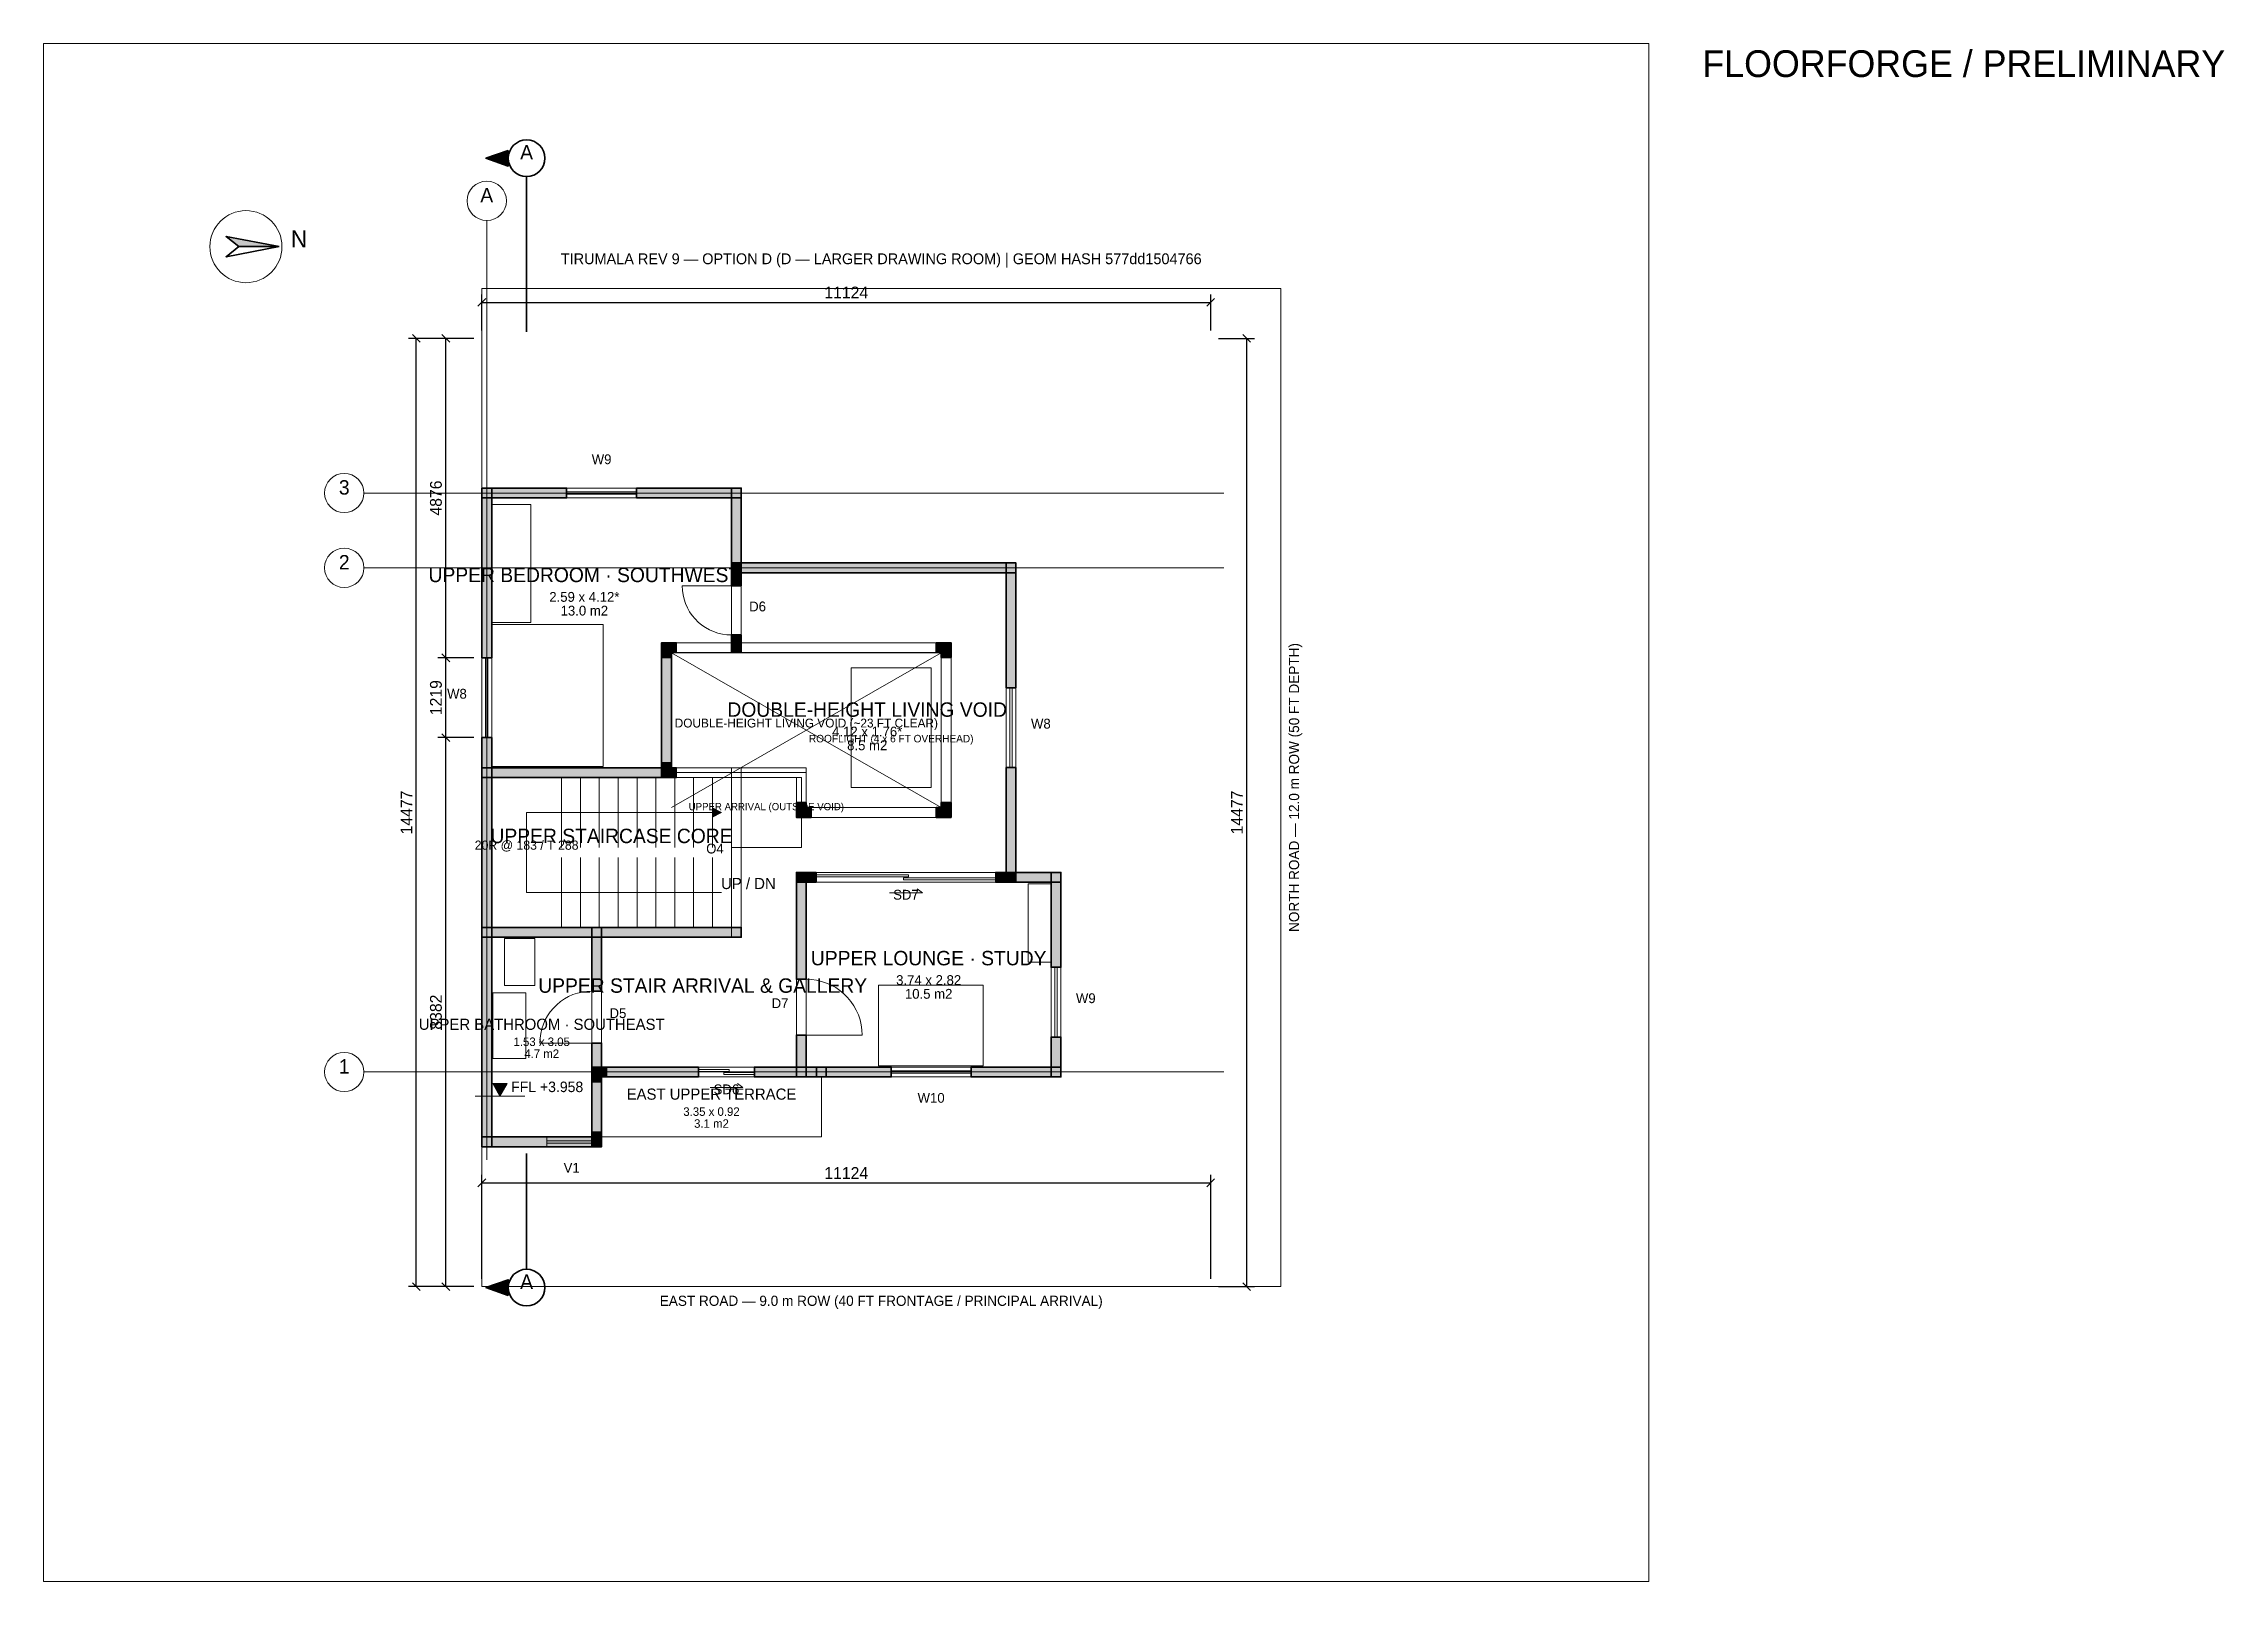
# Paper-space layout 'FLOOR-1' of a CAD drawing. Header units: millimetres. Extents: x 20 to 346, y 30 to 260.
# The model-space entities are those that its viewports show. They can reach past a viewport. Long polylines and large blocks are cut down to what shows.
import ezdxf
from ezdxf.enums import TextEntityAlignment as Align

# ---------------------------------------------------------------- set-up
doc = ezdxf.new("R2010")
doc.units = ezdxf.units.MM
for name, color, linetype, lineweight in [('A-ANNO', 7, 'Continuous', 18), ('A-DIMS', 7, 'Continuous', 13), ('A-DOOR', 3, 'Continuous', 18), ('A-FLOR', 8, 'Continuous', 13), ('A-FURN', 8, 'Continuous', 13), ('A-GRID', 8, 'Continuous', 13), ('A-LEVL', 7, 'Continuous', 13), ('A-SECT', 1, 'Continuous', 35), ('A-SITE', 8, 'Continuous', 18), ('A-STAIR', 7, 'Continuous', 18), ('A-TAGS', 1, 'Continuous', 13), ('A-WALL', 7, 'Continuous', 35), ('A-WIND', 4, 'Continuous', 18)]:
    doc.layers.add(name, color=color, linetype=linetype, lineweight=lineweight)
doc.dimstyles.new('FF-ARCH', dxfattribs={"dimtxt": 180, "dimasz": 90, "dimexe": 120, "dimexo": 120, "dimgap": 60, "dimtad": 1, "dimdec": 0, "dimtsz": 60, "dimcen": 2.5, "dimazin": 3, "dimtfac": 1, "dimtmove": 0, "dimatfit": 3})

msp = doc.modelspace()

# ---------------------------------------------------------------- hatches: boundary and pattern name
at = {"layer": 'A-LEVL'}
msp.add_hatch(color=7, dxfattribs=at).paths.add_polyline_path([(23292, 3100), (23512, 3100), (23402, 2910)])
at = {"layer": 'A-SECT'}
for points in [[(23528, 17347), (23188, 17227), (23528, 17107)], [(23528, -135), (23188, -15), (23528, 105)]]:
    msp.add_hatch(color=7, dxfattribs=at).paths.add_polyline_path(points)
at = {"layer": 'A-STAIR'}
msp.add_hatch(color=7, dxfattribs=at).paths.add_polyline_path([(26643, 7167.5), (26643, 7307.5), (26783, 7237.5)])
at = {"layer": 'A-WALL'}
for points in [[(20031, 15877), (19222.5, 16031), (19415, 15877)], [(23125, 12191), (23275, 12191), (23275, 9601), (23125, 9601), (23125, 12116), (23125, 12191)], [(23200, 12041), (23125, 12041), (23125, 12191), (24419, 12191), (24419, 12041), (23200, 12041)], [(27083, 12191), (27083, 12041), (25486, 12041), (25486, 12191), (27008, 12191), (27083, 12191)], [(26933, 12116), (26933, 12191), (27083, 12191), (27083, 10973), (27083, 10898), (26933, 10898), (26933, 12116)], [(26933, 11048), (27083, 11048), (27083, 10699), (26933, 10699), (26933, 10973), (26933, 11048)], [(31201, 11048), (31276, 11048), (31276, 10898), (27008, 10898), (26933, 10898), (26933, 11048), (31201, 11048)], [(31126, 11048), (31276, 11048), (31276, 9144), (31126, 9144), (31126, 10973), (31126, 11048)], [(25868, 9754), (25868, 9829), (26018, 9829), (26018, 9679), (26018, 9604), (25868, 9604), (25868, 9754)], [(26018, 9829), (26093, 9829), (26093, 9679), (25943, 9679), (25868, 9679), (25868, 9829), (26018, 9829)], [(25868, 9679), (25868, 9754), (26018, 9754), (26018, 7921), (26018, 7846), (25868, 7846), (25868, 9679)], [(27083, 9754), (27083, 9679), (26933, 9679), (26933, 9949), (27083, 9949), (27083, 9754)], [(30211, 9829), (30286, 9829), (30286, 9679), (30136, 9679), (30061, 9679), (30061, 9829), (30211, 9829)], [(30136, 9754), (30136, 9829), (30286, 9829), (30286, 9679), (30286, 9604), (30136, 9604), (30136, 9754)], [(23275, 7846), (23275, 7771), (23125, 7771), (23125, 8382), (23275, 8382), (23275, 7846)], [(25868, 7921), (25868, 7996), (26018, 7996), (26018, 7846), (26018, 7771), (25868, 7771), (25868, 7921)], [(23125, 7846), (23125, 7921), (23275, 7921), (23275, 5410), (23275, 5335), (23125, 5335), (23125, 7846)], [(25943, 7921), (26018, 7921), (26018, 7771), (23200, 7771), (23125, 7771), (23125, 7921), (25943, 7921)], [(26018, 7921), (26093, 7921), (26093, 7771), (25943, 7771), (25868, 7771), (25868, 7921), (26018, 7921)], [(31276, 6248), (31276, 6173), (31126, 6173), (31126, 7925), (31276, 7925), (31276, 6248)], [(27926, 7314), (27926, 7389), (28076, 7389), (28076, 7239), (28076, 7164), (27926, 7164), (27926, 7314)], [(30136, 7314), (30136, 7389), (30286, 7389), (30286, 7239), (30286, 7164), (30136, 7164), (30136, 7314)], [(28076, 7314), (28151, 7314), (28151, 7164), (28001, 7164), (27926, 7164), (27926, 7314), (28076, 7314)], [(30211, 7314), (30286, 7314), (30286, 7164), (30136, 7164), (30061, 7164), (30061, 7314), (30211, 7314)], [(27926, 6323), (28076, 6323), (28076, 4693), (27926, 4693), (27926, 6248), (27926, 6323)], [(28001, 6173), (27926, 6173), (27926, 6323), (28226, 6323), (28226, 6173), (28001, 6173)], [(31276, 6323), (31276, 6173), (30969, 6173), (30969, 6323), (31201, 6323), (31276, 6323)], [(31887, 6323), (31962, 6323), (31962, 6173), (31201, 6173), (31126, 6173), (31126, 6323), (31887, 6323)], [(31812, 6323), (31962, 6323), (31962, 4877), (31812, 4877), (31812, 6248), (31812, 6323)], [(23125, 5410), (23125, 5485), (23275, 5485), (23275, 2210), (23275, 2135), (23125, 2135), (23125, 5410)], [(24877, 5485), (24952, 5485), (24952, 5335), (23200, 5335), (23125, 5335), (23125, 5485), (24877, 5485)], [(24802, 5485), (24952, 5485), (24952, 4511), (24802, 4511), (24802, 5410), (24802, 5485)], [(27008, 5485), (27083, 5485), (27083, 5335), (24877, 5335), (24802, 5335), (24802, 5485), (27008, 5485)], [(24952, 3277), (24952, 3202), (24802, 3202), (24802, 3719), (24952, 3719), (24952, 3277)], [(28076, 3277), (28076, 3202), (27926, 3202), (27926, 3840), (28076, 3840), (28076, 3277)], [(31962, 3277), (31962, 3202), (31812, 3202), (31812, 3810), (31962, 3810), (31962, 3277)], [(24802, 3277), (24802, 3352), (24952, 3352), (24952, 3202), (24952, 3127), (24802, 3127), (24802, 3277)], [(24952, 3352), (25027, 3352), (25027, 3202), (24877, 3202), (24802, 3202), (24802, 3352), (24952, 3352)], [(24952, 3202), (24877, 3202), (24877, 3352), (26431, 3352), (26431, 3202), (24952, 3202)], [(28076, 3352), (28076, 3202), (27284, 3202), (27284, 3352), (28001, 3352), (28076, 3352)], [(28307, 3352), (28382, 3352), (28382, 3202), (28001, 3202), (27926, 3202), (27926, 3352), (28307, 3352)], [(28307, 3202), (28232, 3202), (28232, 3352), (29372, 3352), (29372, 3202), (28307, 3202)], [(31962, 3352), (31962, 3202), (30591, 3202), (30591, 3352), (31887, 3352), (31962, 3352)], [(24802, 3202), (24802, 3277), (24952, 3277), (24952, 2285), (24952, 2210), (24802, 2210), (24802, 3202)], [(24802, 2285), (24802, 2360), (24952, 2360), (24952, 2210), (24952, 2135), (24802, 2135), (24802, 2285)], [(24877, 2285), (24952, 2285), (24952, 2135), (23200, 2135), (23125, 2135), (23125, 2285), (24877, 2285)]]:
    msp.add_hatch(color=7, dxfattribs=at).paths.add_polyline_path(points)

# ---------------------------------------------------------------- linework, layer by layer
at = {"layer": 'A-ANNO'}
msp.add_circle((19525, 15877), 550, dxfattribs=at)
at = {"layer": 'A-DOOR'}
for p, q in [((26933, 10699), (26183, 10699)), ((26933, 5335), (26933, 7921)), ((27083, 5335), (27083, 7921)), ((29347.5, 6013), (29847.5, 6013)), ((29847.5, 6013), (29767.5, 6073)), ((24802, 3719), (24010, 3719)), ((28076, 3840), (28929, 3840)), ((26607.5, 3042), (27107.5, 3042)), ((27107.5, 3042), (27027.5, 3102))]:
    msp.add_line(p, q, dxfattribs=at)
for points in [[(26933, 9949), (26863.8, 9952.2), (26795.2, 9961.8), (26727.8, 9977.6), (26662.1, 9999.6), (26598.7, 10027.6), (26538.2, 10061.3), (26481, 10100.5), (26427.7, 10144.7), (26378.7, 10193.7), (26334.5, 10247), (26295.3, 10304.2), (26261.6, 10364.7), (26233.6, 10428.1), (26211.6, 10493.8), (26195.8, 10561.2), (26186.2, 10629.8), (26183, 10699)], [(28076, 4693), (28154.7, 4689.4), (28232.7, 4678.5), (28309.4, 4660.4), (28384.1, 4635.4), (28456.2, 4603.6), (28525, 4565.2), (28590, 4520.7), (28650.7, 4470.4), (28706.4, 4414.7), (28756.7, 4354), (28801.2, 4289), (28839.6, 4220.2), (28871.4, 4148.1), (28896.4, 4073.4), (28914.5, 3996.7), (28925.4, 3918.7), (28929, 3840)], [(24802, 4511), (24728.9, 4507.6), (24656.5, 4497.5), (24585.3, 4480.8), (24515.9, 4457.5), (24449, 4428), (24385.1, 4392.4), (24324.7, 4351), (24268.4, 4304.3), (24216.7, 4252.6), (24170, 4196.3), (24128.6, 4135.9), (24093, 4072), (24063.5, 4005.1), (24040.2, 3935.7), (24023.5, 3864.5), (24013.4, 3792.1), (24010, 3719)]]:
    msp.add_lwpolyline(points, dxfattribs=at)
for points in [[(28226, 6254), (29637.5, 6254), (29637.5, 6286), (28226, 6286)], [(29557.5, 6210), (30969, 6210), (30969, 6242), (29557.5, 6242)], [(26431, 3283), (26897.5, 3283), (26897.5, 3315), (26431, 3315)], [(26817.5, 3239), (27284, 3239), (27284, 3271), (26817.5, 3271)]]:
    msp.add_lwpolyline(points, close=True, dxfattribs=at)
at = {"layer": 'A-FLOR'}
for p, q in [((26020, 7315), (30134, 9677)), ((26020, 9677), (30134, 7315))]:
    msp.add_line(p, q, dxfattribs=at)
for points in [[(23125, 2285), (23125, 5335), (23125, 5410), (23125, 5485), (23125, 7771), (23125, 7846), (23125, 7921), (23125, 12041), (23125, 12116), (23125, 12191), (23275, 12191), (26933, 12191), (27008, 12191), (27083, 12191), (27083, 12041), (27083, 11048), (31126, 11048), (31201, 11048), (31276, 11048), (31276, 10898), (31276, 6323), (31812, 6323), (31887, 6323), (31962, 6323), (31962, 6173), (31962, 3352), (31962, 3277), (31962, 3202), (31812, 3202), (28382, 3202), (28307, 3202), (28307, 2285), (24952, 2285), (24952, 2210), (24952, 2135), (24802, 2135), (23275, 2135), (23200, 2135), (23125, 2135), (23125, 2285)], [(23275, 7921), (25868, 7921), (25868, 9829), (26933, 9829), (26933, 12041), (23275, 12041)], [(24952, 3352), (27926, 3352), (27926, 6323), (31126, 6323), (31126, 10898), (27083, 10898), (27083, 9829), (30286, 9829), (30286, 7164), (27926, 7164), (27926, 7771), (27083, 7771), (27083, 5335), (24952, 5335)], [(28076, 7314), (30136, 7314), (30136, 9679), (26018, 9679), (26018, 7921), (28076, 7921)], [(30136, 9679), (26018, 9679), (26018, 7921), (28076, 7921), (28076, 7314), (30136, 7314), (30136, 9679)], [(28077, 7315), (30134, 7315), (30134, 9677), (26020, 9677), (26020, 7849), (28077, 7849)], [(23275, 5485), (26933, 5485), (26933, 7771), (23275, 7771)], [(23275, 7771), (23275, 5485), (26933, 5485), (26933, 7771), (23275, 7771)], [(28076, 3352), (31812, 3352), (31812, 6173), (28076, 6173)], [(23275, 2285), (24802, 2285), (24802, 5335), (23275, 5335)], [(24952, 2285), (28307, 2285), (28307, 3202), (24952, 3202)]]:
    msp.add_lwpolyline(points, close=True, dxfattribs=at)
for points in [[(26932.9, 9679), (26093.1, 9679)], [(30060.9, 9679), (27083.1, 9679)], [(30136, 7389.1), (30136, 9603.9)], [(26093.1, 7921), (26932.9, 7921)], [(27083.1, 7921), (28076, 7921), (28076, 7389.1)], [(28151.1, 7314), (30060.9, 7314)], [(26933, 5485), (26933, 6704)], [(24952.1, 2285), (28307, 2285), (28307, 3201.9)]]:
    msp.add_lwpolyline(points, dxfattribs=at)
at = {"layer": 'A-FURN'}
for points in [[(23875, 10141), (23875, 11941), (23275, 11941), (23275, 10141)], [(24975, 7941), (24975, 10111), (23275, 10111), (23275, 7941)], [(31812, 4952), (31812, 6152), (31462, 6152), (31462, 4952)], [(23932, 4595), (23932, 5315), (23472, 5315), (23472, 4595)], [(23795, 3485), (23795, 4485), (23295, 4485), (23295, 3485)], [(30776, 3372), (30776, 4602), (29176, 4602), (29176, 3372)]]:
    msp.add_lwpolyline(points, close=True, dxfattribs=at)
at = {"layer": 'A-GRID'}
for p, q in [((23200, 1935), (23200, 16277)), ((21325, 12116), (34448, 12116)), ((21325, 10973), (34448, 10973)), ((21325, 3277), (34448, 3277))]:
    msp.add_line(p, q, dxfattribs=at)
for centre in [(23200, 16577), (21025, 12116), (21025, 10973), (21025, 3277)]:
    msp.add_circle(centre, 300, dxfattribs=at)
at = {"layer": 'A-LEVL'}
msp.add_line((23022, 2910), (23782, 2910), dxfattribs=at)
msp.add_lwpolyline([(23292, 3100), (23512, 3100), (23402, 2910)], close=True, dxfattribs=at)
at = {"layer": 'A-SECT'}
for p, q in [((23808, 16647), (23808, 16947)), ((23808, 14577), (23808, 16647)), ((23808, 2035), (23808, 565)), ((23808, 565), (23808, 265))]:
    msp.add_line(p, q, dxfattribs=at)
for points in [[(23528, 17347), (23188, 17227), (23528, 17107)], [(23528, -135), (23188, -15), (23528, 105)]]:
    msp.add_lwpolyline(points, close=True, dxfattribs=at)
for centre in [(23808, 17227), (23808, -15)]:
    msp.add_circle(centre, 280, dxfattribs=at)
at = {"layer": 'A-SITE'}
msp.add_lwpolyline([(23124, 0), (35316, 0), (35316, 15240), (23124, 15240)], close=True, dxfattribs=at)
at = {"layer": 'A-STAIR'}
for p, q in [((24342, 6704), (24342, 7771)), ((24629.9, 6704), (24629.9, 7771)), ((24917.8, 6704), (24917.8, 7771)), ((25205.7, 6704), (25205.7, 7771)), ((25493.6, 6704), (25493.6, 7771)), ((25781.4, 6704), (25781.4, 7771)), ((26069.3, 6704), (26069.3, 7771)), ((26357.2, 6704), (26357.2, 7771)), ((26645.1, 6704), (26645.1, 7771)), ((26933, 6704), (26933, 7771)), ((24342, 5485), (24342, 6552)), ((24629.9, 5485), (24629.9, 6552)), ((24917.8, 5485), (24917.8, 6552)), ((25205.7, 5485), (25205.7, 6552)), ((25493.6, 5485), (25493.6, 6552)), ((25781.4, 5485), (25781.4, 6552)), ((26069.3, 5485), (26069.3, 6552)), ((26357.2, 5485), (26357.2, 6552)), ((26645.1, 5485), (26645.1, 6552)), ((26933, 5485), (26933, 6552))]:
    msp.add_line(p, q, dxfattribs=at)
for points in [[(26934, 6706), (28001, 6706), (28001, 7772), (26934, 7772)], [(26643, 7167.5), (26643, 7307.5), (26783, 7237.5)]]:
    msp.add_lwpolyline(points, close=True, dxfattribs=at)
msp.add_lwpolyline([(26783, 6018.5), (23808.5, 6018.5), (23808.5, 7237.5), (26783, 7237.5)], dxfattribs=at)
at = {"layer": 'A-WALL'}
for points in [[(20031, 15877), (19222.5, 16031), (19415, 15877)], [(20031, 15877), (19222.5, 15723), (19415, 15877)], [(23125, 12191), (23275, 12191), (23275, 9601), (23125, 9601), (23125, 12116), (23125, 12191)], [(23200, 12041), (23125, 12041), (23125, 12191), (24419, 12191), (24419, 12041), (23200, 12041)], [(27083, 12191), (27083, 12041), (25486, 12041), (25486, 12191), (27008, 12191), (27083, 12191)], [(26933, 12116), (26933, 12191), (27083, 12191), (27083, 10973), (27083, 10898), (26933, 10898), (26933, 12116)], [(26933, 11048), (27083, 11048), (27083, 10699), (26933, 10699), (26933, 10973), (26933, 11048)], [(31201, 11048), (31276, 11048), (31276, 10898), (27008, 10898), (26933, 10898), (26933, 11048), (31201, 11048)], [(31126, 11048), (31276, 11048), (31276, 9144), (31126, 9144), (31126, 10973), (31126, 11048)], [(25868, 9754), (25868, 9829), (26018, 9829), (26018, 9679), (26018, 9604), (25868, 9604), (25868, 9754)], [(26018, 9829), (26093, 9829), (26093, 9679), (25943, 9679), (25868, 9679), (25868, 9829), (26018, 9829)], [(25868, 9679), (25868, 9754), (26018, 9754), (26018, 7921), (26018, 7846), (25868, 7846), (25868, 9679)], [(27083, 9754), (27083, 9679), (26933, 9679), (26933, 9949), (27083, 9949), (27083, 9754)], [(30211, 9829), (30286, 9829), (30286, 9679), (30136, 9679), (30061, 9679), (30061, 9829), (30211, 9829)], [(30136, 9754), (30136, 9829), (30286, 9829), (30286, 9679), (30286, 9604), (30136, 9604), (30136, 9754)], [(23275, 7846), (23275, 7771), (23125, 7771), (23125, 8382), (23275, 8382), (23275, 7846)], [(25868, 7921), (25868, 7996), (26018, 7996), (26018, 7846), (26018, 7771), (25868, 7771), (25868, 7921)], [(23125, 7846), (23125, 7921), (23275, 7921), (23275, 5410), (23275, 5335), (23125, 5335), (23125, 7846)], [(25943, 7921), (26018, 7921), (26018, 7771), (23200, 7771), (23125, 7771), (23125, 7921), (25943, 7921)], [(26018, 7921), (26093, 7921), (26093, 7771), (25943, 7771), (25868, 7771), (25868, 7921), (26018, 7921)], [(31276, 6248), (31276, 6173), (31126, 6173), (31126, 7925), (31276, 7925), (31276, 6248)], [(27926, 7314), (27926, 7389), (28076, 7389), (28076, 7239), (28076, 7164), (27926, 7164), (27926, 7314)], [(30136, 7314), (30136, 7389), (30286, 7389), (30286, 7239), (30286, 7164), (30136, 7164), (30136, 7314)], [(28076, 7314), (28151, 7314), (28151, 7164), (28001, 7164), (27926, 7164), (27926, 7314), (28076, 7314)], [(30211, 7314), (30286, 7314), (30286, 7164), (30136, 7164), (30061, 7164), (30061, 7314), (30211, 7314)], [(27926, 6323), (28076, 6323), (28076, 4693), (27926, 4693), (27926, 6248), (27926, 6323)], [(28001, 6173), (27926, 6173), (27926, 6323), (28226, 6323), (28226, 6173), (28001, 6173)], [(31276, 6323), (31276, 6173), (30969, 6173), (30969, 6323), (31201, 6323), (31276, 6323)], [(31887, 6323), (31962, 6323), (31962, 6173), (31201, 6173), (31126, 6173), (31126, 6323), (31887, 6323)], [(31812, 6323), (31962, 6323), (31962, 4877), (31812, 4877), (31812, 6248), (31812, 6323)], [(23125, 5410), (23125, 5485), (23275, 5485), (23275, 2210), (23275, 2135), (23125, 2135), (23125, 5410)], [(24877, 5485), (24952, 5485), (24952, 5335), (23200, 5335), (23125, 5335), (23125, 5485), (24877, 5485)], [(24802, 5485), (24952, 5485), (24952, 4511), (24802, 4511), (24802, 5410), (24802, 5485)], [(27008, 5485), (27083, 5485), (27083, 5335), (24877, 5335), (24802, 5335), (24802, 5485), (27008, 5485)], [(24952, 3277), (24952, 3202), (24802, 3202), (24802, 3719), (24952, 3719), (24952, 3277)], [(28076, 3277), (28076, 3202), (27926, 3202), (27926, 3840), (28076, 3840), (28076, 3277)], [(31962, 3277), (31962, 3202), (31812, 3202), (31812, 3810), (31962, 3810), (31962, 3277)], [(24802, 3277), (24802, 3352), (24952, 3352), (24952, 3202), (24952, 3127), (24802, 3127), (24802, 3277)], [(24952, 3352), (25027, 3352), (25027, 3202), (24877, 3202), (24802, 3202), (24802, 3352), (24952, 3352)], [(24952, 3202), (24877, 3202), (24877, 3352), (26431, 3352), (26431, 3202), (24952, 3202)], [(28076, 3352), (28076, 3202), (27284, 3202), (27284, 3352), (28001, 3352), (28076, 3352)], [(28307, 3352), (28382, 3352), (28382, 3202), (28001, 3202), (27926, 3202), (27926, 3352), (28307, 3352)], [(28307, 3202), (28232, 3202), (28232, 3352), (29372, 3352), (29372, 3202), (28307, 3202)], [(31962, 3352), (31962, 3202), (30591, 3202), (30591, 3352), (31887, 3352), (31962, 3352)], [(24802, 3202), (24802, 3277), (24952, 3277), (24952, 2285), (24952, 2210), (24802, 2210), (24802, 3202)], [(24802, 2285), (24802, 2360), (24952, 2360), (24952, 2210), (24952, 2135), (24802, 2135), (24802, 2285)], [(24877, 2285), (24952, 2285), (24952, 2135), (23200, 2135), (23125, 2135), (23125, 2285), (24877, 2285)]]:
    msp.add_lwpolyline(points, close=True, dxfattribs=at)
at = {"layer": 'A-WIND'}
for p, q in [((24419, 12191), (25486, 12191)), ((24419, 12191), (24419, 12041)), ((24419, 12134), (25486, 12134)), ((24419, 12098), (25486, 12098)), ((24419, 12041), (25486, 12041)), ((25486, 12191), (25486, 12041)), ((23125, 8382), (23125, 9601)), ((23125, 9601), (23275, 9601)), ((23182, 8382), (23182, 9601)), ((23218, 8382), (23218, 9601)), ((23275, 8382), (23275, 9601)), ((31126, 7925), (31126, 9144)), ((31276, 9144), (31126, 9144)), ((31183, 7925), (31183, 9144)), ((31219, 7925), (31219, 9144)), ((31276, 7925), (31276, 9144)), ((23125, 8382), (23275, 8382)), ((31276, 7925), (31126, 7925)), ((31812, 3810), (31812, 4877)), ((31962, 4877), (31812, 4877)), ((31869, 3810), (31869, 4877)), ((31905, 3810), (31905, 4877)), ((31962, 3810), (31962, 4877)), ((31962, 3810), (31812, 3810)), ((29372, 3352), (30591, 3352)), ((29372, 3202), (29372, 3352)), ((30591, 3202), (30591, 3352)), ((29372, 3295), (30591, 3295)), ((29372, 3259), (30591, 3259)), ((29372, 3202), (30591, 3202)), ((24115, 2285), (24877, 2285)), ((24115, 2135), (24115, 2285)), ((24115, 2228), (24877, 2228)), ((24115, 2192), (24877, 2192)), ((24115, 2135), (24877, 2135)), ((24877, 2135), (24877, 2285))]:
    msp.add_line(p, q, dxfattribs=at)
msp.add_lwpolyline([(28763, 7620), (29982, 7620), (29982, 9449), (28763, 9449)], close=True, dxfattribs=at)

# ---------------------------------------------------------------- texts
at = {"layer": 'A-ANNO'}
for s, height, p in [('N', 260, (20335, 15787)), ('TIRUMALA REV 9 — OPTION D (D — LARGER DRAWING ROOM) | GEOM HASH 577dd1504766', 165, (29220, 15560)), ('UPPER BEDROOM · SOUTHWEST', 220, (24689.6, 10689.7)), ('2.59 x 4.12*', 150, (24689.6, 10410.2)), ('13.0 m2', 150, (24689.6, 10200.2)), ('DOUBLE-HEIGHT LIVING VOID (~23 FT CLEAR)', 135, (28077, 8496)), ('DOUBLE-HEIGHT LIVING VOID', 220, (29006, 8633.8)), ('4.12 x 1.76*', 150, (29006, 8354.3)), ('8.5 m2', 150, (29006, 8144.3)), ('UPPER STAIRCASE CORE', 220, (25104, 6705)), ('UPPER LOUNGE · STUDY', 220, (29944, 4839.5)), ('UPPER STAIR ARRIVAL & GALLERY', 220, (26495.2, 4420.1)), ('3.74 x 2.82', 150, (29944, 4560)), ('10.5 m2', 150, (29944, 4350)), ('UPPER BATHROOM · SOUTHEAST', 170, (24038.5, 3869.5)), ('1.53 x 3.05', 130, (24038.5, 3634.5)), ('4.7 m2', 130, (24038.5, 3452.5)), ('EAST UPPER TERRACE', 170, (26629.5, 2803)), ('3.35 x 0.92', 130, (26629.5, 2568)), ('3.1 m2', 130, (26629.5, 2386))]:
    msp.add_text(s, height=height, dxfattribs=at).set_placement(p, align=Align.BOTTOM_CENTER)
at = {"layer": 'A-GRID'}
for s, p in [('A', (23200, 16487)), ('3', (21025, 12026)), ('2', (21025, 10883)), ('1', (21025, 3187))]:
    msp.add_text(s, height=220, dxfattribs=at).set_placement(p, align=Align.BOTTOM_CENTER)
at = {"layer": 'A-LEVL'}
msp.add_text('FFL +3.958', height=160, dxfattribs=at).set_placement((23572, 2970))
at = {"layer": 'A-SECT'}
for p in [(23808, 17142), (23808, -100)]:
    msp.add_text('A', height=220, dxfattribs=at).set_placement(p, align=Align.BOTTOM_CENTER)
at = {"layer": 'A-SITE'}
msp.add_text('NORTH ROAD — 12.0 m ROW (50 FT DEPTH)', height=155, rotation=90, dxfattribs=at).set_placement((35644, 7620), align=Align.BOTTOM_CENTER)
msp.add_text('EAST ROAD — 9.0 m ROW (40 FT FRONTAGE / PRINCIPAL ARRIVAL)', height=155, dxfattribs=at).set_placement((29220, -340), align=Align.BOTTOM_CENTER)
at = {"layer": 'A-STAIR'}
for s, height, p in [('UPPER ARRIVAL (OUTSIDE VOID)', 110, (27467, 7240)), ('20R @ 183 / T 288', 140, (23808.5, 6628)), ('UP / DN', 170, (27193, 6018.5))]:
    msp.add_text(s, height=height, dxfattribs=at).set_placement(p, align=Align.BOTTOM_CENTER)
at = {"layer": 'A-TAGS'}
for s, p in [('W9', (24952.5, 12511)), ('D6', (27333, 10264)), ('W8', (22745, 8931.5)), ('W8', (31656, 8474.5)), ('O4', (26683, 6568)), ('SD7', (29597.5, 5863)), ('D7', (27676, 4206.5)), ('W9', (32342, 4283.5)), ('D5', (25202, 4055)), ('SD6', (26857.5, 2892)), ('W10', (29981.5, 2762)), ('V1', (24496, 1695))]:
    msp.add_text(s, height=150, dxfattribs=at).set_placement(p, align=Align.BOTTOM_CENTER)
at = {"layer": 'A-WIND'}
msp.add_text('ROOFLIGHT (4 x 6 FT OVERHEAD)', height=115, dxfattribs=at).set_placement((29372.5, 8274.5), align=Align.BOTTOM_CENTER)

# ---------------------------------------------------------------- dimensions: what is measured, and where the dimension line sits
at = {"layer": 'A-DIMS'}
for base, p1, p2 in [((23124, 15027), (23124, 14477), (34248, 14477)), ((23124, 1585), (23124, 0), (34248, 0))]:
    msp.add_linear_dim(base=base, p1=p1, p2=p2, dimstyle='FF-ARCH', dxfattribs=at).render()
for base, p1, p2 in [((22125, 0), (23124, 0), (23124, 14477)), ((22575, 9601), (23124, 9601), (23124, 14477)), ((34798, 0), (34248, 0), (34248, 14477)), ((22575, 8382), (23124, 8382), (23124, 9601)), ((22575, 0), (23124, 0), (23124, 8382))]:
    msp.add_linear_dim(base=base, p1=p1, p2=p2, angle=90, dimstyle='FF-ARCH', dxfattribs=at).render()

psp = doc.layouts.new('FLOOR-1')

# ---------------------------------------------------------------- texts
psp.add_text('FLOORFORGE / PRELIMINARY', height=4).set_placement((268, 255))

# ---------------------------------------------------------------- viewports
at = {"layer": 'VIEWPORTS'}
psp.add_viewport(center=(140, 145), size=(240, 230), view_center_point=(28686, 7238.5), view_height=23477, dxfattribs=at)

doc.saveas('drawing.dxf')
